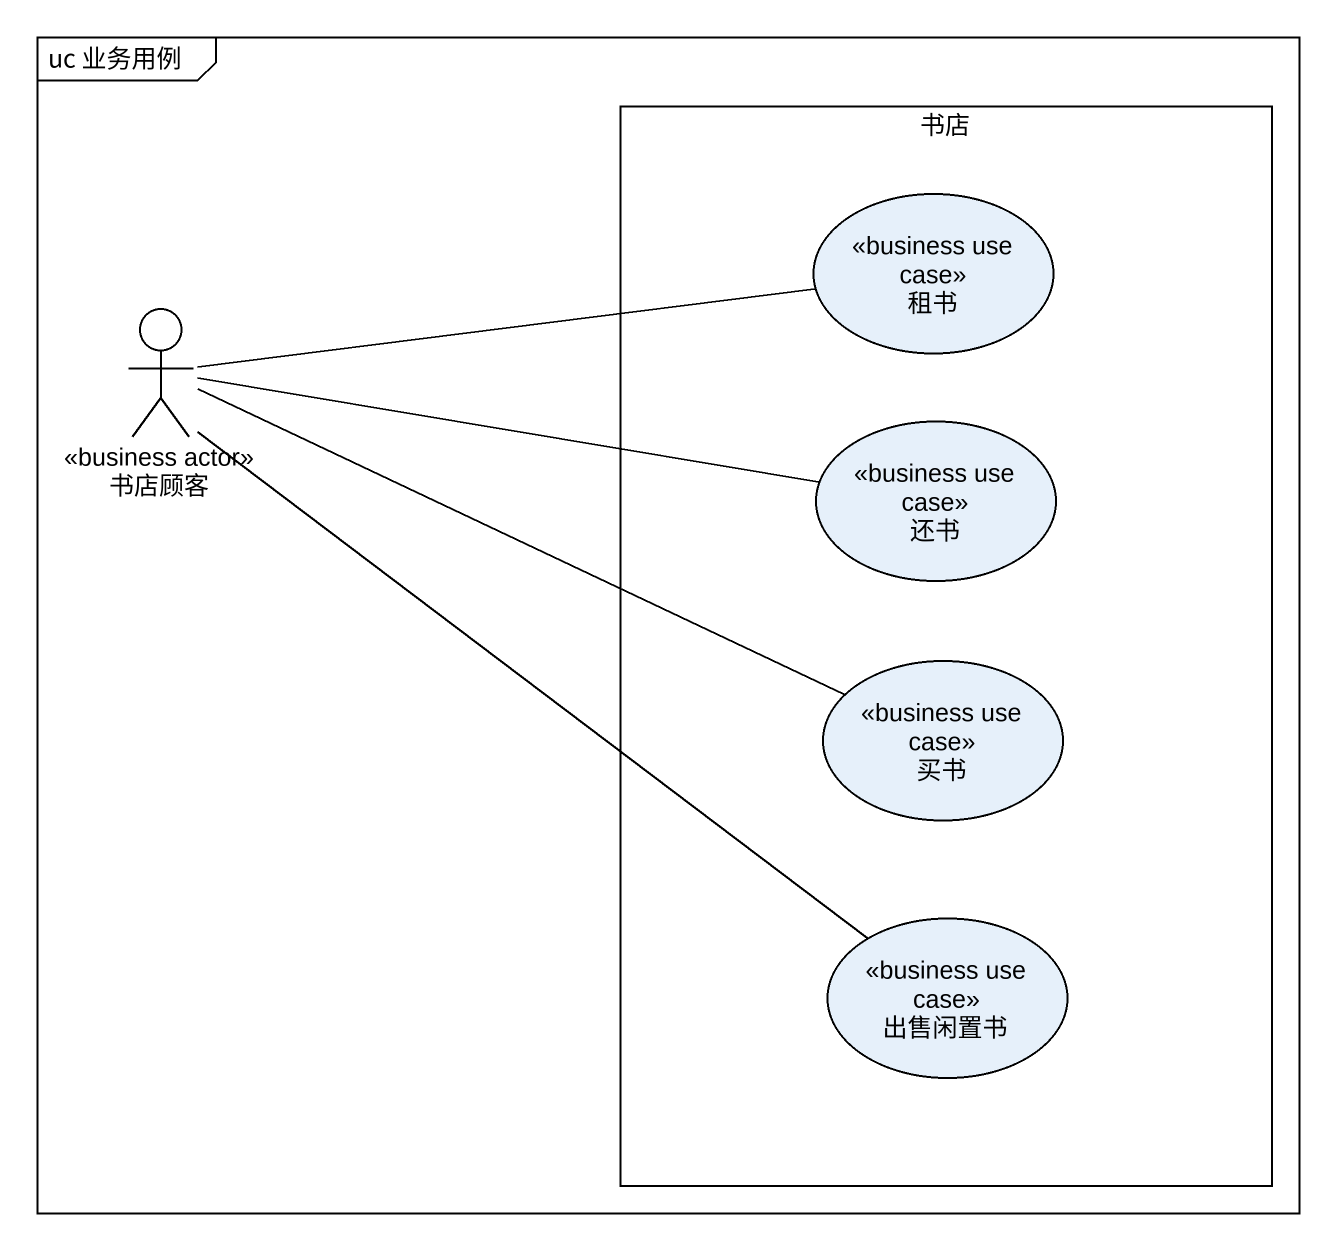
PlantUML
@startuml
mainframe uc 业务用例
rectangle 书店 {
  usecase 租书 <<business use case>>
  usecase 还书 <<business use case>>
  usecase 买书 <<business use case>>
  usecase 出售闲置书 <<business use case>>
}
actor 书店顾客 <<business actor>>
书店顾客 -right- 租书
书店顾客 -right- 还书
书店顾客 -right- 买书
书店顾客 -right- 出售闲置书
@enduml
